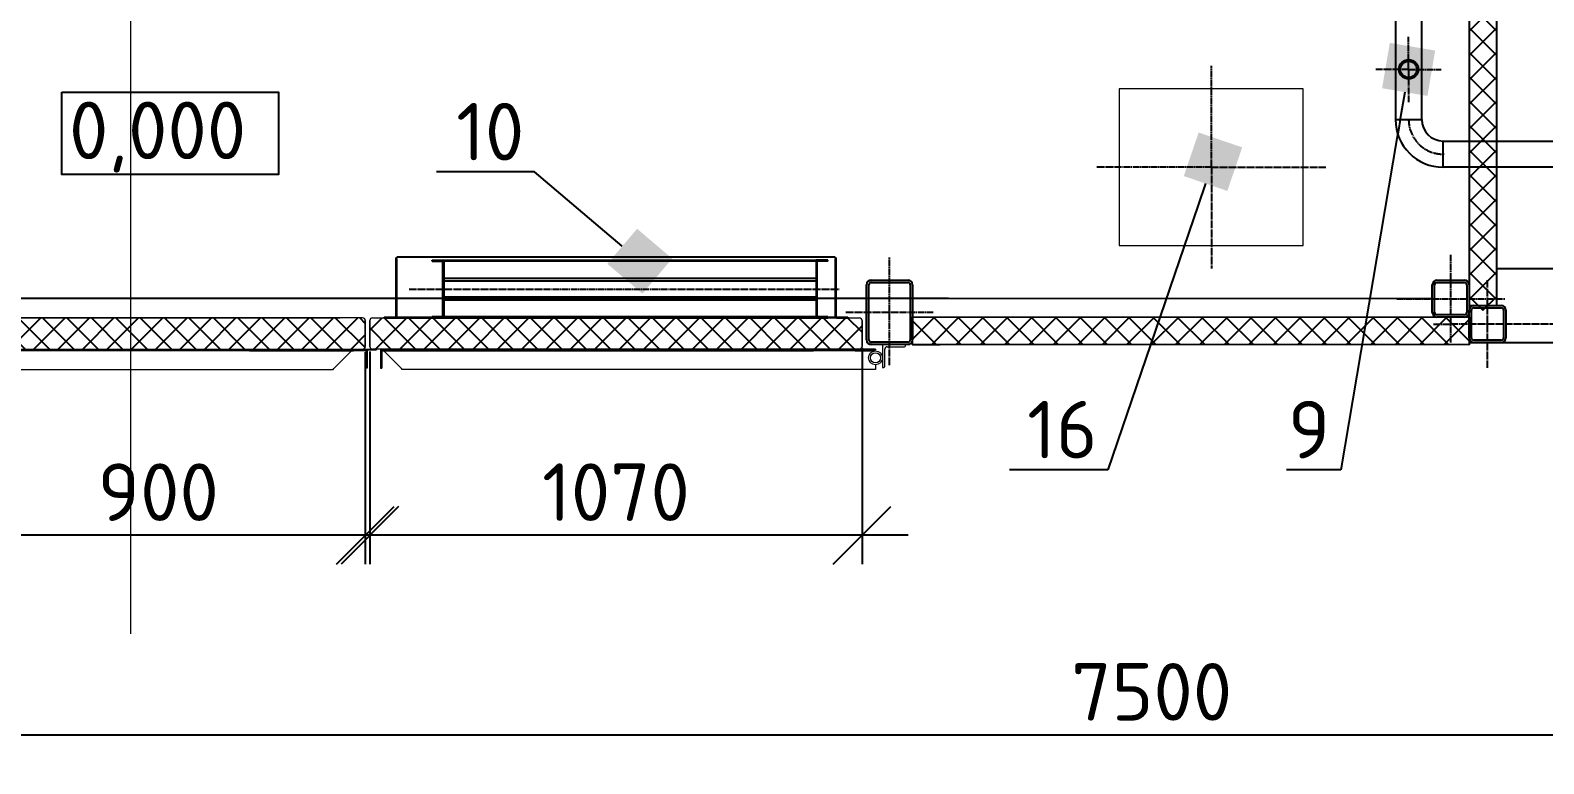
# Model space of a CAD drawing. Header units: millimetres. Extents: x 3795014 to 4300160, y 3869364 to 4016788.
# Drawn here: x 3875892 to 3879182, y 4007316 to 4008910 of the extents above; entities that cross this region are included whole.
import ezdxf
from ezdxf import colors
from ezdxf.entities.mleader import LeaderData, LeaderLine
from ezdxf.math import Vec2, Vec3

# ---------------------------------------------------------------- set-up
doc = ezdxf.new("R2010")
doc.units = ezdxf.units.MM
doc.set_wipeout_variables(frame=1)
for name, pattern in [('K5LT_AXLED', [19.5, 15, -1.5, 1.5, -1.5]), ('K5LT_BASIC', [0]), ('K5LT_THIN', [0]), ('K5LT_THIN_INCLUDED_TO_HATCHING', [0])]:
    doc.linetypes.add(name, pattern=pattern)
doc.layers.get('Defpoints').update_dxf_attribs({"color": 3})
for name, color, linetype, lineweight in [('выноска', 7, 'Continuous', 18), ('размеры', 7, 'Continuous', 18), ('текст', 7, 'Continuous', 20)]:
    doc.layers.add(name, color=color, linetype=linetype, lineweight=lineweight)
doc.layers.add('Системный слой', color=7, linetype='Continuous')
doc.styles.add('ISOCPEUR', font='isocpeur.ttf')
doc.styles.add('ВНИПИТЕКСТ', font='isocpeui.ttf')
doc.styles.add('ГОСТ 2.304', font='isocpeur.ttf')
doc.dimstyles.new('СПДС$0', dxfattribs={"dimscale": 100, "dimtxt": 2.5, "dimasz": 2.5, "dimexe": 1.25, "dimexo": 0.004, "dimgap": 1, "dimtad": 1, "dimdec": 0, "dimtxsty": 'ВНИПИТЕКСТ', "dimblk": 'OBLIQUE', "dimcen": 0, "dimdle": 1.25, "dimclrd": 256, "dimclre": 256, "dimclrt": 256, "dimadec": 0, "dimazin": 2, "dimtfac": 1, "dimtdec": 0, "dimtmove": 1, "dimatfit": 3, "dimldrblk": 'NONE', "dimfxl": 1, "dimlwd": -1, "dimlwe": -1, "dimarcsym": 0})
pattern_1 = [(45, (0, 0), (-1.06066, 1.06066), []), (135, (0, 0), (-1.06066, -1.06066), [])]

# ---------------------------------------------------------------- blocks, each defined once
blk = doc.blocks.new('U50')
at = {"layer": 'Системный слой'}
h = blk.add_hatch(dxfattribs=at)
h.set_pattern_fill('', angle=45, style=0, pattern_type=0)
h.set_pattern_definition(pattern_1)
h.paths.add_polyline_path([(100.38, 236.53), (98.26, 236.53), (98.15, 236.5), (98.07, 236.41), (98.04, 236.3), (98.04, 234.03), (98.07, 233.92), (98.16, 233.84), (98.26, 233.81), (133.81, 233.81), (133.93, 233.84), (134.01, 233.93), (134.04, 234.03), (134.04, 236.3), (134.01, 236.42), (133.92, 236.5), (133.81, 236.53), (131.85, 236.53)])
at = {"layer": 'Системный слой', "color": 7, "linetype": 'K5LT_THIN', "lineweight": 18}
for p, q in [((98.04, 234.03), (98.04, 236.3)), ((98.04, 236.3), (98.04, 234.03)), ((100.38, 236.53), (98.26, 236.53)), ((133.81, 236.53), (98.26, 236.53)), ((100.38, 236.53), (131.85, 236.53)), ((133.81, 236.53), (131.85, 236.53)), ((134.04, 236.3), (134.04, 234.03)), ((134.04, 236.3), (134.04, 234.03)), ((134.04, 234.03), (134.04, 236.3)), ((94.62, 234.21), (96.62, 234.21)), ((94.62, 234.08), (94.62, 234.21)), ((96.2, 234.01), (94.69, 234.01)), ((96.42, 232.28), (96.42, 233.79)), ((96.62, 234.21), (96.62, 232.21)), ((96.62, 234.21), (96.62, 232.21)), ((97.22, 233.81), (98.02, 233.81)), ((97.22, 233.81), (97.22, 233.75)), ((97.22, 233.75), (98.02, 233.75)), ((98.64, 233.65), (97.22, 233.65)), ((98.02, 233.81), (135.01, 233.81)), ((98.02, 233.75), (135.01, 233.75)), ((98.64, 233.75), (98.64, 233.65)), ((98.64, 233.65), (101.42, 233.65)), ((134.21, 233.65), (101.42, 233.65)), ((123.98, 233.75), (123.98, 233.65)), ((123.98, 233.65), (133.01, 233.65)), ((131.3, 232.11), (132.84, 233.65)), ((133.01, 233.75), (133.01, 233.65)), ((134.09, 233.75), (134.09, 232.15)), ((134.21, 233.75), (134.21, 232.15)), ((135.01, 233.75), (135.01, 233.81)), ((96.62, 232.21), (96.49, 232.21)), ((97.22, 232.45), (97.22, 232.27)), ((97.22, 232.27), (97.22, 232.05)), ((97.22, 232.05), (131.24, 232.05)), ((131.24, 232.05), (131.3, 232.11)), ((134.21, 232.15), (134.09, 232.15))]:
    blk.add_line(p, q, dxfattribs=at)
for radius in [0.6, 0.44]:
    blk.add_circle((97.22, 233.05), radius, dxfattribs=at)
for centre, radius, start, end in [((98.26, 236.3), 0.225, 90, 180), ((98.26, 236.3), 0.225, 90, 180), ((133.81, 236.3), 0.225, 0, 90), ((133.81, 236.3), 0.225, 0, 90), ((94.69, 234.08), 0.072, 180, 270), ((96.2, 233.79), 0.22, 0, 90), ((98.26, 234.03), 0.225, 180, 270), ((98.26, 234.03), 0.225, 180, 270), ((133.81, 234.03), 0.225, 270, 0), ((133.81, 234.03), 0.225, 270, 0), ((96.49, 232.28), 0.072, 180, 270)]:
    blk.add_arc(centre, radius, start, end, dxfattribs=at)
blk = doc.blocks.new('U51')
at = {"layer": 'Системный слой'}
h = blk.add_hatch(dxfattribs=at)
h.set_pattern_fill('', angle=45, style=0, pattern_type=0)
h.set_pattern_definition(pattern_1)
h.paths.add_polyline_path([(136.63, 236.53), (134.66, 236.53), (134.55, 236.5), (134.47, 236.41), (134.44, 236.3), (134.44, 234.03), (134.47, 233.92), (134.56, 233.84), (134.66, 233.81), (177.01, 233.81), (177.13, 233.84), (177.21, 233.93), (177.24, 234.03), (177.24, 236.3), (177.21, 236.42), (177.12, 236.5), (177.01, 236.53), (175.24, 236.53)])
at = {"layer": 'Системный слой', "color": 7, "linetype": 'K5LT_THIN', "lineweight": 18}
for p, q in [((134.44, 236.3), (134.44, 234.03)), ((134.44, 236.3), (134.44, 234.03)), ((134.44, 234.03), (134.44, 236.3)), ((134.66, 236.53), (136.63, 236.53)), ((134.66, 236.53), (177.01, 236.53)), ((175.24, 236.53), (136.63, 236.53)), ((175.24, 236.53), (177.01, 236.53)), ((177.24, 234.03), (177.24, 236.3)), ((177.24, 236.3), (177.24, 234.03)), ((177.61, 233.81), (134.66, 233.81)), ((135.35, 233.81), (135.35, 232.15)), ((177.61, 233.75), (135.47, 233.75)), ((135.47, 233.75), (135.47, 232.15)), ((140.27, 233.65), (135.47, 233.65)), ((135.47, 233.65), (173.01, 233.65)), ((137.18, 232.11), (135.64, 233.65)), ((140.27, 233.75), (140.27, 233.65)), ((176.64, 233.65), (173.01, 233.65)), ((176.64, 233.75), (176.64, 233.65)), ((176.64, 233.65), (178.41, 233.65)), ((178.41, 233.81), (177.61, 233.81)), ((178.41, 233.75), (177.61, 233.75)), ((178.41, 233.81), (178.41, 233.75)), ((181.01, 234.21), (179.01, 234.21)), ((179.01, 234.21), (179.01, 232.21)), ((179.01, 234.21), (179.01, 232.21)), ((179.21, 232.28), (179.21, 233.79)), ((179.43, 234.01), (180.93, 234.01)), ((181.01, 234.08), (181.01, 234.21)), ((135.35, 232.15), (135.47, 232.15)), ((137.24, 232.05), (137.18, 232.11)), ((178.41, 232.05), (137.24, 232.05)), ((178.41, 232.45), (178.41, 232.27)), ((178.41, 232.27), (178.41, 232.05)), ((179.01, 232.21), (179.13, 232.21))]:
    blk.add_line(p, q, dxfattribs=at)
for radius in [0.6, 0.44]:
    blk.add_circle((178.41, 233.05), radius, dxfattribs=at)
for centre, radius, start, end in [((134.66, 236.3), 0.225, 90, 180), ((134.66, 236.3), 0.225, 90, 180), ((177.01, 236.3), 0.225, 0, 90), ((177.01, 236.3), 0.225, 0, 90), ((134.66, 234.03), 0.225, 180, 270), ((134.66, 234.03), 0.225, 180, 270), ((177.01, 234.03), 0.225, 270, 0), ((177.01, 234.03), 0.225, 270, 0), ((179.43, 233.79), 0.22, 90, 180), ((180.93, 234.08), 0.072, 270, 0), ((179.13, 232.28), 0.072, 270, 0)]:
    blk.add_arc(centre, radius, start, end, dxfattribs=at)
blk = doc.blocks.new('U171')
at = {"layer": 'Системный слой', "color": 7, "linetype": 'K5LT_THIN', "lineweight": 18}
for p, q in [((215.61, 256.42), (199.61, 256.42)), ((199.61, 256.42), (199.61, 242.82)), ((215.61, 242.82), (215.61, 256.42)), ((199.61, 242.82), (215.61, 242.82))]:
    blk.add_line(p, q, dxfattribs=at)
blk = doc.blocks.new('_Oblique')
at = {"color": 0, "linetype": 'ByBlock', "lineweight": -2}
blk.add_line((-0.5, -0.5), (0.5, 0.5), dxfattribs=at)
blk = doc.blocks.new('*D124')
at = {"layer": 'Defpoints', "color": 0, "lineweight": 20, "transparency": 16777216}
for p in [(3875720.3, 4008236), (3876620.3, 4008241.8), (3875720.3, 4007812.6)]:
    blk.add_point(p, dxfattribs=at)
at = {"layer": 'размеры', "color": 0, "lineweight": -2, "transparency": 16777216}
for p, q in [((3875720.3, 4008204.7), (3875720.3, 4007750.1)), ((3876620.3, 4008210.6), (3876620.3, 4007750.1)), ((3876720.3, 4007812.6), (3875620.3, 4007812.6))]:
    blk.add_line(p, q, dxfattribs=at)
at = {"layer": 'размеры', "color": 0, "lineweight": -2, "transparency": 16777216, "xscale": 125, "yscale": 125, "zscale": 125, "rotation": 180}
blk.add_blockref('_Oblique', (3875720.3, 4007812.6), dxfattribs=at)
at = {"layer": 'размеры', "color": 0, "lineweight": -2, "transparency": 16777216, "xscale": 125, "yscale": 125, "zscale": 125}
blk.add_blockref('_Oblique', (3876620.3, 4007812.6), dxfattribs=at)
at = {"layer": 'размеры', "color": 0, "transparency": 16777216, "insert": (3876170.3, 4007906.4), "char_height": 125, "attachment_point": 5, "style": 'ГОСТ 2.304'}
blk.add_mtext('\\A1;900', dxfattribs=at)
blk = doc.blocks.new('*D125')
at = {"layer": 'Defpoints', "color": 0, "lineweight": 20, "transparency": 16777216}
for p in [(3877700.3, 4008251.2), (3876630.3, 4008243), (3876630.3, 4007812.6)]:
    blk.add_point(p, dxfattribs=at)
at = {"layer": 'размеры', "color": 0, "lineweight": -2, "transparency": 16777216}
for p, q in [((3877700.3, 4008219.9), (3877700.3, 4007750.1)), ((3876630.3, 4008211.7), (3876630.3, 4007750.1)), ((3877800.3, 4007812.6), (3876530.3, 4007812.6))]:
    blk.add_line(p, q, dxfattribs=at)
at = {"layer": 'размеры', "color": 0, "lineweight": -2, "transparency": 16777216, "xscale": 125, "yscale": 125, "zscale": 125, "rotation": 180}
blk.add_blockref('_Oblique', (3876630.3, 4007812.6), dxfattribs=at)
at = {"layer": 'размеры', "color": 0, "lineweight": -2, "transparency": 16777216, "xscale": 125, "yscale": 125, "zscale": 125}
blk.add_blockref('_Oblique', (3877700.3, 4007812.6), dxfattribs=at)
at = {"layer": 'размеры', "color": 0, "transparency": 16777216, "insert": (3877165.3, 4007906.4), "char_height": 125, "attachment_point": 5, "style": 'ГОСТ 2.304'}
blk.add_mtext('\\A1;1070', dxfattribs=at)
blk = doc.blocks.new('_BoxFilled')
at = {"color": 0, "linetype": 'ByBlock', "lineweight": -2}
blk.add_line((-0.5, 0), (-1, 0), dxfattribs=at)
at = {"color": 0, "linetype": 'ByBlock', "lineweight": 20}
blk.add_solid([(-0.5, 0.5), (0.5, 0.5), (-0.5, -0.5), (0.5, -0.5)], dxfattribs=at)
blk = doc.blocks.new('*D128')
at = {"layer": 'Defpoints', "color": 0, "lineweight": 20, "transparency": 16777216}
for p in [(3874580, 4007919.6), (3882080, 4007919.6), (3882080, 4007378.9)]:
    blk.add_point(p, dxfattribs=at)
at = {"layer": 'размеры', "color": 0, "lineweight": -2, "transparency": 16777216}
for p, q in [((3874580, 4007888.4), (3874580, 4007316.4)), ((3882080, 4007888.4), (3882080, 4007316.4)), ((3874480, 4007378.9), (3882180, 4007378.9))]:
    blk.add_line(p, q, dxfattribs=at)
at = {"layer": 'размеры', "color": 0, "lineweight": -2, "transparency": 16777216, "xscale": 125, "yscale": 125, "zscale": 125, "rotation": 180}
blk.add_blockref('_Oblique', (3874580, 4007378.9), dxfattribs=at)
at = {"layer": 'размеры', "color": 0, "lineweight": -2, "transparency": 16777216, "xscale": 125, "yscale": 125, "zscale": 125}
blk.add_blockref('_Oblique', (3882080, 4007378.9), dxfattribs=at)
at = {"layer": 'размеры', "color": 0, "transparency": 16777216, "insert": (3878330, 4007472.6), "char_height": 125, "attachment_point": 5, "style": 'ГОСТ 2.304'}
blk.add_mtext('\\A1;7500', dxfattribs=at)

msp = doc.modelspace()

# ---------------------------------------------------------------- hatches: boundary and pattern name
at = {"layer": 'Системный слой'}
h = msp.add_hatch(dxfattribs=at)
h.set_pattern_fill('', color=256, scale=25, angle=45, style=0, pattern_type=0)
h.set_pattern_definition([(45, (3873269.272, 4002361.97), (-26.5165, 26.5165), []), (135, (3873269.272, 4002361.97), (-26.5165, -26.5165), [])])
h.paths.add_polyline_path([(3879080, 4008301.8), (3879080, 4011006.6), (3879080, 4011037.8), (3879079.2, 4011040.1), (3879077.7, 4011041.3), (3879020, 4011041.3), (3879020, 4011031.7), (3879020, 4010971.7), (3879020, 4008346.8), (3879020, 4008301.8), (3879030, 4008301.8)])
h = msp.add_hatch(color=256, dxfattribs=at)
h.paths.add_polyline_path([(3876765.8, 4008408.2), (3876788.8, 4008408.2), (3876790.8, 4008408.2), (3876790.8, 4008410.2), (3876765.8, 4008410.2)])
h.paths.add_polyline_path([(3876788.8, 4008408.2), (3876788.8, 4008287.2), (3876790.8, 4008287.2), (3876790.8, 4008408.2)])
h.paths.add_polyline_path([(3876790.8, 4008408.2), (3877600.8, 4008408.2), (3877600.8, 4008410.2), (3876790.8, 4008410.2)])
h.paths.add_polyline_path([(3876765.8, 4008285.2), (3876790.8, 4008285.2), (3876790.8, 4008287.2), (3876788.8, 4008287.2), (3876765.8, 4008287.2)])
h.paths.add_polyline_path([(3877600.8, 4008287.2), (3876790.8, 4008287.2), (3876790.8, 4008285.2), (3877600.8, 4008285.2)])
h.paths.add_polyline_path([(3877625.8, 4008287.2), (3877602.8, 4008287.2), (3877602.8, 4008408.2), (3877625.8, 4008408.2), (3877625.8, 4008410.2), (3877600.8, 4008410.2), (3877600.8, 4008405.2), (3877600.8, 4008285.2), (3877625.8, 4008285.2)])
h = msp.add_hatch(dxfattribs=at)
h.set_pattern_fill('', color=256, scale=25, angle=45, style=0, pattern_type=0)
h.set_pattern_definition([(45, (3873269.272, 4002371.96), (-26.5165, 26.5165), []), (135, (3873269.272, 4002371.96), (-26.5165, -26.5165), [])])
h.paths.add_polyline_path([(3879020, 4008226.7), (3879020, 4008286.7), (3877810.2, 4008287.2), (3877810.2, 4008227.2)])

# ---------------------------------------------------------------- linework, layer by layer
at = {"ltscale": 4}
msp.add_lwpolyline([(3875960.8, 4008775.4), (3876431.6, 4008775.4), (3876431.6, 4008596.4), (3875960.8, 4008596.4)], close=True, dxfattribs=at)
at = {"layer": 'выноска', "lineweight": 20}
msp.add_lwpolyline([(3876109.9, 4011517.9), (3876109.9, 4007598.4)], dxfattribs=at)
at = {"layer": 'Системный слой', "linetype": 'K5LT_BASIC'}
for p, q in [((3878860, 4008934), (3878860, 4008715.9)), ((3878917, 4008715.9), (3878917, 4008934)), ((3878860, 4008715.9), (3878917, 4008715.9)), ((3876686.8, 4008413.5), (3876686.8, 4008288.3)), ((3876688.3, 4008413.5), (3876688.3, 4008288.3)), ((3876688.3, 4008288.3), (3876688.3, 4008413.5)), ((3877640.9, 4008416.7), (3876689.9, 4008416.7)), ((3877642.5, 4008413.5), (3877642.5, 4008329.4)), ((3877642.5, 4008329.4), (3877642.5, 4008413.5)), ((3877644, 4008329.4), (3877644, 4008413.5)), ((3877642.5, 4008288.3), (3877642.5, 4008329.4)), ((3877642.5, 4008288.3), (3877642.5, 4008329.4)), ((3877644, 4008288.3), (3877644, 4008329.4)), ((3876661.3, 4008285.2), (3876661.3, 4008286.7)), ((3876661.3, 4008285.2), (3876661.3, 4008286.7)), ((3876661.3, 4008286.7), (3877645.9, 4008286.7)), ((3876661.3, 4008286.7), (3876661.3, 4008286.7)), ((3876661.3, 4008285.2), (3876661.3, 4008285.2)), ((3876661.3, 4008285.2), (3877601.5, 4008285.2)), ((3877645.6, 4008285.2), (3877599.6, 4008285.2)), ((3877645.6, 4008285.2), (3877645.6, 4008285.2)), ((3877645.6, 4008285.2), (3877645.7, 4008285.2)), ((3877645.7, 4008286.7), (3877669.5, 4008286.7)), ((3877645.7, 4008285.2), (3877669.5, 4008285.2)), ((3877669.5, 4008286.7), (3877669.5, 4008285.2))]:
    msp.add_line(p, q, dxfattribs=at)
at = {"layer": 'Системный слой', "linetype": 'K5LT_AXLED'}
for p, q in [((3878888.5, 4008825), (3878888.5, 4008896)), ((3878459.6, 4008612.4), (3878459.6, 4008832.4)), ((3878888.5, 4008825), (3878817.5, 4008825)), ((3878888.5, 4008825), (3878959.5, 4008825)), ((3878888.5, 4008825), (3878888.5, 4008754)), ((3878459.6, 4008612.4), (3878209.6, 4008612.4)), ((3878459.6, 4008612.4), (3878709.6, 4008612.4)), ((3878459.6, 4008612.4), (3878459.6, 4008392.4)), ((3877760.2, 4008182.2), (3877760.2, 4008417.2)), ((3878980, 4008231.8), (3878980, 4008421.8)), ((3876715.8, 4008347.7), (3877650.8, 4008347.7)), ((3879060, 4008176.8), (3879060, 4008366.8)), ((3878862.5, 4008326.8), (3879097.5, 4008326.8)), ((3877665.2, 4008297.2), (3877855.2, 4008297.2)), ((3878942.5, 4008271.7), (3879240, 4008272.4))]:
    msp.add_line(p, q, dxfattribs=at)
at = {"layer": 'Системный слой', "linetype": 'K5LT_THIN'}
for p, q in [((3876765.8, 4008410.2), (3876790.8, 4008410.2)), ((3876765.8, 4008408.2), (3876765.8, 4008410.2)), ((3877600.8, 4008408.2), (3876765.8, 4008408.2)), ((3876765.8, 4008408.2), (3876788.8, 4008408.2)), ((3876788.8, 4008408.2), (3876765.8, 4008408.2)), ((3876788.8, 4008287.2), (3876788.8, 4008408.2)), ((3876790.8, 4008410.2), (3876790.8, 4008285.2)), ((3877625.8, 4008410.2), (3877600.8, 4008410.2)), ((3877600.8, 4008405.2), (3877600.8, 4008285.2)), ((3877602.8, 4008287.2), (3877602.8, 4008408.2)), ((3877625.8, 4008408.2), (3877602.8, 4008408.2)), ((3877625.8, 4008408.2), (3877625.8, 4008410.2)), ((3881920, 4008391.8), (3879080, 4008391.8)), ((3876790.8, 4008371.2), (3877600.8, 4008371.2)), ((3877600.8, 4008365.2), (3876790.8, 4008365.2)), ((3877710.2, 4008237.2), (3877710.2, 4008357.2)), ((3877715.2, 4008237.2), (3877715.2, 4008357.2)), ((3877720.2, 4008367.2), (3877800.2, 4008367.2)), ((3877720.2, 4008362.2), (3877800.2, 4008362.2)), ((3877805.2, 4008357.2), (3877805.2, 4008237.2)), ((3877810.2, 4008357.2), (3877810.2, 4008237.2)), ((3878940, 4008296.8), (3878940, 4008356.8)), ((3878945, 4008296.8), (3878945, 4008356.8)), ((3878950, 4008366.8), (3879010, 4008366.8)), ((3878950, 4008361.8), (3879010, 4008361.8)), ((3879015, 4008356.8), (3879015, 4008296.8)), ((3879020, 4008356.8), (3879020, 4008296.8)), ((3877888.1, 4008327.3), (3874720, 4008327.3)), ((3877600.8, 4008330.2), (3876790.8, 4008330.2)), ((3876790.8, 4008324.2), (3877600.8, 4008324.2)), ((3878940, 4008326.8), (3877860.6, 4008327.3)), ((3877600.8, 4008287.2), (3876765.8, 4008287.2)), ((3876765.8, 4008287.2), (3876788.8, 4008287.2)), ((3876765.8, 4008285.2), (3876765.8, 4008287.2)), ((3876788.8, 4008287.2), (3876765.8, 4008287.2)), ((3876790.8, 4008285.2), (3876765.8, 4008285.2)), ((3877600.8, 4008285.2), (3877625.8, 4008285.2)), ((3877625.8, 4008287.2), (3877602.8, 4008287.2)), ((3877625.8, 4008285.2), (3877625.8, 4008287.2)), ((3879010, 4008291.8), (3878950, 4008291.8)), ((3879010, 4008286.8), (3878950, 4008286.8)), ((3879020, 4008241.8), (3879020, 4008301.8)), ((3879025, 4008241.8), (3879025, 4008301.8)), ((3879030, 4008311.8), (3879090, 4008311.8)), ((3879030, 4008306.8), (3879090, 4008306.8)), ((3879095, 4008301.8), (3879095, 4008241.8)), ((3879100, 4008301.8), (3879100, 4008241.8)), ((3877800.2, 4008232.2), (3877720.2, 4008232.2)), ((3877800.2, 4008227.2), (3877720.2, 4008227.2)), ((3877810.2, 4008227.2), (3877870.2, 4008227.2)), ((3879020, 4008231.8), (3882068, 4008231.8)), ((3879090, 4008236.8), (3879030, 4008236.8)), ((3879090, 4008231.8), (3879030, 4008231.8))]:
    msp.add_line(p, q, dxfattribs=at)
for points in [[(3879020, 4008311.8), (3879080, 4008311.8), (3879080, 4011041.3), (3879020, 4011041.3)], [(3879020, 4008226.7), (3877810.2, 4008227.2), (3877810.2, 4008287.2), (3879020, 4008286.7)]]:
    msp.add_lwpolyline(points, close=True, dxfattribs=at)
at = {"layer": 'Системный слой', "linetype": 'K5LT_BASIC'}
msp.add_lwpolyline([(3878963.5, 4008669.4), (3879236.9, 4008669.4), (3879236.9, 4008612.4), (3878963.5, 4008612.4)], close=True, dxfattribs=at)
at = {"layer": 'Системный слой', "linetype": 'K5LT_THIN'}
msp.add_lwpolyline([(3876765.8, 4008410.2), (3877600.8, 4008410.2), (3877600.8, 4008285.2), (3876765.8, 4008285.2)], dxfattribs=at)
at = {"layer": 'Системный слой', "linetype": 'K5LT_BASIC'}
for radius in [21, 17.7]:
    msp.add_circle((3878888.5, 4008825), radius, dxfattribs=at)
for centre, radius, start, end in [((3876689.9, 4008413.5), 3.14, 90, 180), ((3876689.9, 4008413.5), 1.64, 160.4058, 180), ((3877640.9, 4008413.5), 3.14, 0, 90), ((3877640.9, 4008413.5), 1.64, 0, 19.5947), ((3876685.1, 4008288.3), 1.64, 270, 0), ((3876685.1, 4008288.3), 3.14, 352.6053, 0), ((3877645.6, 4008288.3), 3.14, 180, 270), ((3877645.7, 4008288.3), 3.14, 180, 270), ((3877645.7, 4008288.3), 1.64, 180, 270)]:
    msp.add_arc(centre, radius, start, end, dxfattribs=at)
at = {"layer": 'Системный слой', "linetype": 'K5LT_THIN'}
for centre, radius, start, end in [((3877720.2, 4008357.2), 10, 90, 180), ((3877720.2, 4008357.2), 5, 90, 180), ((3877800.2, 4008357.2), 10, 0, 90), ((3877800.2, 4008357.2), 5, 0, 90), ((3878950, 4008356.8), 10, 90, 180), ((3878950, 4008356.8), 5, 90, 180), ((3879010, 4008356.8), 10, 0, 90), ((3879010, 4008356.8), 5, 0, 90), ((3878950, 4008296.8), 10, 180, 270), ((3878950, 4008296.8), 5, 180, 270), ((3879010, 4008296.8), 5, 270, 0), ((3879010, 4008296.8), 10, 270, 0), ((3879030, 4008301.8), 10, 90, 180), ((3879030, 4008301.8), 5, 90, 180), ((3879090, 4008301.8), 10, 0, 90), ((3879090, 4008301.8), 5, 0, 90), ((3877720.2, 4008237.2), 10, 180, 270), ((3877720.2, 4008237.2), 5, 180, 270), ((3877800.2, 4008237.2), 5, 270, 0), ((3877800.2, 4008237.2), 10, 270, 0), ((3879030, 4008241.8), 10, 180, 270), ((3879030, 4008241.8), 5, 180, 270), ((3879090, 4008241.8), 5, 270, 0), ((3879090, 4008241.8), 10, 270, 0)]:
    msp.add_arc(centre, radius, start, end, dxfattribs=at)
at = {"layer": 'Системный слой', "linetype": 'K5LT_THIN_INCLUDED_TO_HATCHING'}
msp.add_arc((3877642.5, 4008288.3), 41.1, 87.8079, 89.9013, dxfattribs=at)
at = {"layer": 'Системный слой', "linetype": 'K5LT_BASIC'}
for points, weights in [([(3876688.3, 4008413.5), (3876688.3, 4008415.4), (3876689, 4008416.7), (3876689.9, 4008416.7)], [1, 0.80473785412, 0.80473785412, 1]), ([(3877640.9, 4008416.7), (3877641.8, 4008416.7), (3877642.5, 4008415.4), (3877642.5, 4008413.5)], [1, 0.804737854124, 0.804737854124, 1]), ([(3876688.3, 4008288.3), (3876688.3, 4008287.4), (3876687, 4008286.7), (3876685.2, 4008286.7)], [1, 0.804737854122, 0.804737854122, 1])]:
    msp.add_rational_spline(points, weights, degree=3, dxfattribs=at)
msp.add_open_spline([(3877642.5, 4008288.3), (3877642.5, 4008288.3), (3877642.5, 4008288.2), (3877642.5, 4008288), (3877642.6, 4008288), (3877642.6, 4008287.9)], degree=3, knots=[0, 0, 0, 0, 3.198149, 4.882874, 6, 6, 6, 6], dxfattribs=at)

# ---------------------------------------------------------------- block references
at = {"layer": 'Системный слой', "xscale": 25, "yscale": 25, "zscale": 25}
for name in ['U171', 'U50', 'U51']:
    msp.add_blockref(name, (3873269.3, 4002372), dxfattribs=at)

# ---------------------------------------------------------------- texts
at = {"layer": 'текст', "style": 'ГОСТ 2.304'}
msp.add_text('0,000', height=125, dxfattribs=at).set_placement((3875976.2, 4008630))

# ---------------------------------------------------------------- dimensions: what is measured, and where the dimension line sits
at = {"layer": 'размеры'}
for base, p1, p2, picture, middle in [((3876630.3, 4007812.6), (3877700.3, 4008251.2), (3876630.3, 4008243), '*D125', (3877165.3, 4007812.6)), ((3875720.3, 4007812.6), (3876620.3, 4008241.8), (3875720.3, 4008236), '*D124', (3876170.3, 4007812.6))]:
    dim = msp.add_linear_dim(base=base, p1=p1, p2=p2, dimstyle='СПДС$0', override={"dimscale": 50, "dimexo": 0.625, "dimgap": 0.625, "dimrnd": 0.001, "dimtxsty": 'ГОСТ 2.304', "dimcen": 2.5, "dimdle": 2, "dimclrd": 0, "dimclre": 0, "dimclrt": 0, "dimtfac": 0.75, "dimtolj": 1, "dimlwd": -2, "dimlwe": -2, "dimarcsym": 1}, dxfattribs=at)
    dim.commit()
    dim.dimension.update_dxf_attribs({"geometry": picture, "text_midpoint": middle, "dimtype": 160})
dim = msp.add_linear_dim(base=(3882080, 4007378.9), p1=(3874580, 4007919.6), p2=(3882080, 4007919.6), dimstyle='СПДС$0', override={"dimscale": 50, "dimexo": 0.625, "dimgap": 0.625, "dimrnd": 0.001, "dimtxsty": 'ГОСТ 2.304', "dimcen": 2.5, "dimdle": 2, "dimclrd": 0, "dimclre": 0, "dimclrt": 0, "dimtfac": 0.75, "dimtolj": 1, "dimlwd": -2, "dimlwe": -2, "dimarcsym": 1}, dxfattribs=at)
dim.commit()
dim.dimension.update_dxf_attribs({"geometry": '*D128', "text_midpoint": (3878330, 4007472.6)})

# ---------------------------------------------------------------- leaders
at = {"layer": 'выноска', "lineweight": 20, "ltscale": 100}
ml = msp.add_multileader_mtext('Standard', dxfattribs=at)
ml.set_content('10', color=256, style='ISOCPEUR')
ml.set_leader_properties()
ml.set_arrow_properties(name='BOXFILLED')
ml.build(insert=Vec2(0, 0))
ml.multileader.update_dxf_attribs({"text_left_attachment_type": 6, "text_right_attachment_type": 6, "dogleg_length": 0.36, "arrow_head_size": 100, "scale": 50})
ctx = ml.context
ctx.base_point, ctx.scale, ctx.char_height, ctx.arrow_head_size, ctx.landing_gap_size, ctx.plane_origin = Vec3(3876836.5, 4008602.2), 50, 125, 100, 4.5, Vec3(3877191.9, 4008101.6)
ctx.left_attachment, ctx.right_attachment, ctx.text_align_type = 6, 6, 2
notes = []
notes.append((ctx, [(0, (1, 1, 0), (3876988.5, 4008602.2), (-1, 0), 18, [(0, [(3877217, 4008408.2)], 0, [])])]))
ctx.mtext.insert, ctx.mtext.alignment, ctx.mtext.flow_direction = Vec3(3876966, 4008752.2), 3, 5
ml = msp.add_multileader_mtext('Standard', dxfattribs=at)
ml.set_content('16', color=256, style='ISOCPEUR')
ml.set_leader_properties()
ml.set_arrow_properties(name='BOXFILLED')
ml.build(insert=Vec2(0, 0))
ml.multileader.update_dxf_attribs({"text_left_attachment_type": 6, "text_right_attachment_type": 6, "dogleg_length": 0.36, "arrow_head_size": 100, "scale": 50})
ctx = ml.context
ctx.base_point, ctx.scale, ctx.char_height, ctx.arrow_head_size, ctx.landing_gap_size, ctx.plane_origin = Vec3(3878082.7, 4007954.8), 50, 125, 100, 4.5, Vec3(3878438.2, 4007454.1)
ctx.left_attachment, ctx.right_attachment, ctx.text_align_type = 6, 6, 2
notes.append((ctx, [(0, (1, 1, 0), (3878234.7, 4007954.8), (-1, 0), 18, [(0, [(3878463.2, 4008624.4)], 0, [])])]))
ctx.mtext.insert, ctx.mtext.alignment, ctx.mtext.flow_direction = Vec3(3878212.2, 4008104.8), 3, 5
for ctx, leaders in notes:
    for number, flags, end, landing, length, lines in leaders:
        leader = LeaderData()
        leader.index, (leader.has_last_leader_line, leader.has_dogleg_vector, leader.attachment_direction) = number, flags
        leader.last_leader_point, leader.dogleg_vector, leader.dogleg_length = Vec3(end), Vec3(landing), length
        for number, points, colour, breaks in lines:
            line = LeaderLine()
            line.index, line.vertices, line.color, line.breaks = number, Vec3.list(points), colors.encode_raw_color(colour), breaks
            leader.lines.append(line)
        ctx.leaders.append(leader)

# ---------------------------------------------------------------- next in the draw order: wipeouts: each hides what was drawn before it
msp.add_wipeout([(3878963.5, 4008612.4), (3878963.5, 4008669.4), (3878963.5, 4008669.4), (3878954.9, 4008670.2), (3878954.9, 4008670.2), (3878946.6, 4008672.6), (3878946.6, 4008672.6), (3878938.9, 4008676.5), (3878938.9, 4008676.5), (3878932.1, 4008681.7), (3878932.1, 4008681.7), (3878926.3, 4008688), (3878926.3, 4008688), (3878921.8, 4008695.4), (3878921.8, 4008695.4), (3878918.7, 4008703.4), (3878918.7, 4008703.4), (3878917.2, 4008711.9), (3878917.2, 4008711.9), (3878917, 4008715.9), (3878917, 4008715.9), (3878860, 4008715.9), (3878860, 4008715.9), (3878860.8, 4008703.1), (3878860.8, 4008703.1), (3878863.2, 4008690.5), (3878863.2, 4008690.5), (3878867.1, 4008678.2), (3878867.1, 4008678.2), (3878872.5, 4008666.5), (3878872.5, 4008666.5), (3878879.4, 4008655.6), (3878879.4, 4008655.6), (3878887.5, 4008645.7), (3878887.5, 4008645.7), (3878896.8, 4008636.8), (3878896.8, 4008636.8), (3878907.1, 4008629.1), (3878907.1, 4008629.1), (3878918.3, 4008622.8), (3878918.3, 4008622.8), (3878930.2, 4008617.9), (3878930.2, 4008617.9), (3878942.6, 4008614.6), (3878942.6, 4008614.6), (3878955.4, 4008612.7), (3878955.4, 4008612.7)]).dxf.layer = 'Системный слой'

# ---------------------------------------------------------------- next in the draw order: linework, layer by layer
at = {"layer": 'Системный слой', "linetype": 'K5LT_BASIC'}
for p, q in [((3878860, 4008715.9), (3878917, 4008715.9)), ((3878963.5, 4008612.4), (3878963.5, 4008669.4))]:
    msp.add_line(p, q, dxfattribs=at)
at = {"layer": 'Системный слой', "linetype": 'K5LT_AXLED'}
for p, q in [((3878888.5, 4008715.9), (3878888.5, 4008717.9)), ((3878965.5, 4008640.9), (3878963.5, 4008640.9))]:
    msp.add_line(p, q, dxfattribs=at)
at = {"layer": 'Системный слой', "linetype": 'K5LT_BASIC'}
for radius in [103.5, 46.5]:
    msp.add_arc((3878963.5, 4008715.9), radius, 180, 270, dxfattribs=at)
at = {"layer": 'Системный слой', "linetype": 'K5LT_AXLED'}
msp.add_arc((3878963.5, 4008715.9), 75, 180, 270, dxfattribs=at)

# ---------------------------------------------------------------- next in the draw order: leaders
at = {"layer": 'выноска', "lineweight": 20, "ltscale": 100}
ml = msp.add_multileader_mtext('Standard', dxfattribs=at)
ml.set_content('9', color=256, style='ISOCPEUR')
ml.set_leader_properties()
ml.set_arrow_properties(name='BOXFILLED')
ml.build(insert=Vec2(0, 0))
ml.multileader.update_dxf_attribs({"text_left_attachment_type": 6, "text_right_attachment_type": 6, "dogleg_length": 0.36, "arrow_head_size": 100, "scale": 50})
ctx = ml.context
ctx.base_point, ctx.scale, ctx.char_height, ctx.arrow_head_size, ctx.landing_gap_size, ctx.plane_origin = Vec3(3878651.3, 4007954.8), 50, 125, 100, 4.5, Vec3(3878944.2, 4007454.1)
ctx.left_attachment, ctx.right_attachment, ctx.text_align_type = 6, 6, 2
notes = []
notes.append((ctx, [(0, (1, 1, 0), (3878740.8, 4007954.8), (-1, 0), 18, [(0, [(3878888.5, 4008825)], 0, [])])]))
ctx.mtext.insert, ctx.mtext.alignment, ctx.mtext.flow_direction = Vec3(3878718.3, 4008104.8), 3, 5
for ctx, leaders in notes:
    for number, flags, end, landing, length, lines in leaders:
        leader = LeaderData()
        leader.index, (leader.has_last_leader_line, leader.has_dogleg_vector, leader.attachment_direction) = number, flags
        leader.last_leader_point, leader.dogleg_vector, leader.dogleg_length = Vec3(end), Vec3(landing), length
        for number, points, colour, breaks in lines:
            line = LeaderLine()
            line.index, line.vertices, line.color, line.breaks = number, Vec3.list(points), colors.encode_raw_color(colour), breaks
            leader.lines.append(line)
        ctx.leaders.append(leader)

doc.saveas('drawing.dxf')
